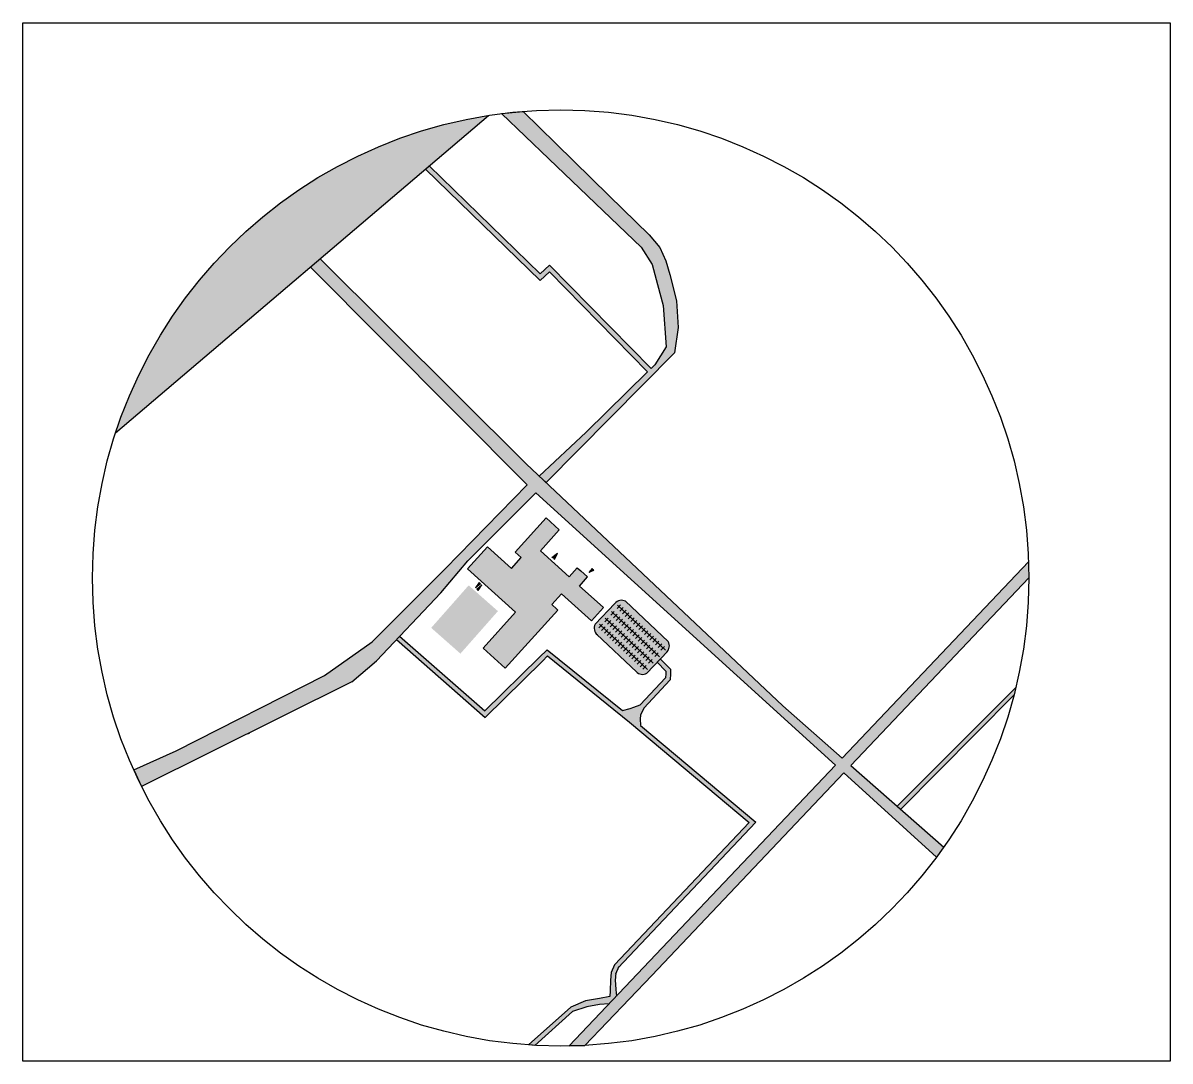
# Model space of a CAD drawing. Header units: millimetres. Extents: x -1544140 to 7445918, y -1294905 to 2019878.
# Drawn here: x 366348 to 581728, y -365070 to -170146 of the extents above; entities that cross this region are included whole.
import ezdxf

# ---------------------------------------------------------------- set-up
doc = ezdxf.new("R2010")
doc.units = ezdxf.units.MM
doc.header["$MEASUREMENT"] = 0
picture_1 = doc.add_image_def('image9.png', size_in_pixel=(916, 829))

msp = doc.modelspace()

# ---------------------------------------------------------------- hatches: boundary and pattern name
at = {"true_color": 0xadddf7, "transparency": 33554687}
h = msp.add_hatch(color=141, dxfattribs=at)
h.dxf.hatch_style = 1
h.paths.add_polyline_path([(487071.2, -214789.1), (485935.1, -212301.2), (483898.2, -209922.4), (476445.3, -202620.3), (466379.5, -192758.1), (460254.9, -186757.4), (456226.9, -187175.4), (465084.8, -195656.2), (479580.9, -209534.9), (482445.9, -212277.9), (484465.2, -215528.1), (485474.6, -219260.4), (486537.5, -223190.6), (487091.7, -230967), (485008.3, -234330.3), (484274, -235049.5), (465239.1, -215615.9), (463449, -217283.6), (442613.4, -197006.6), (441936.6, -197582.9), (463435.6, -218505.6), (465210.8, -216851.8), (483641.7, -235668.8), (472102.4, -246971.3), (463264.4, -255231.2), (464556.1, -256449.9), (488678.6, -232084.7), (489340.1, -227325.2), (489059.8, -222346.5), (487791.9, -217361.9)])
at = {"transparency": 33554687}
h = msp.add_hatch(color=1, dxfattribs=at)
h.dxf.hatch_style = 1
h.paths.add_polyline_path([(428081.6, -293887), (432707.5, -289899.3), (444798, -277121.8), (449887.5, -271133.6), (462655.2, -258369.5), (518908.1, -309535.3), (468927.3, -362239.4, 0.0083675), (471866.9, -362136.1), (484431.9, -348994), (520487.2, -310971.7), (537863.3, -326776.3, 0.006651), (539232.5, -324881.1), (521791.9, -309595.8), (555201.1, -274364, 0.00865905), (555148.4, -271320.5), (520185.8, -308188.1), (509007.6, -298391.3), (460809.7, -252915.1), (422147.3, -214435.2), (420312.8, -215997.5), (461003.2, -256866.9), (445601, -272668.6), (431911.9, -286322.3), (422969.3, -292664.5), (395118.6, -306829.8), (387155.9, -310418), (388626, -313522.7)])
h.paths.add_polyline_path([(453745, -187527, 0.28238988), (383743.3, -247139.7)])
at = {"true_color": 0xffffff, "transparency": 33554687}
h = msp.add_hatch(color=7, dxfattribs=at)
h.dxf.hatch_style = 1
h.paths.add_polyline_path([(458080.2, -272556.8), (453570.1, -268492.5), (449810.6, -272664.4), (458830.9, -280793), (452734.4, -287558.2), (456906.3, -291317.7), (466762.3, -280380.6), (466612, -280245.1), (465634.8, -279364.5), (467463.7, -277334.9), (473101.4, -282415.3), (475336.8, -279934.8), (472442.7, -277326.8), (470826.6, -275870.4), (472350.7, -274179.1), (470433.9, -272451.8), (468909.8, -274143.1), (463497.6, -269265.9), (467053.9, -265319.5), (464573.3, -263084.2), (458781.6, -269511.1), (459909.2, -270527.2)])
at = {"true_color": 0x76470a, "transparency": 33554687}
h = msp.add_hatch(color=36, dxfattribs=at)
h.dxf.hatch_style = 1
h.paths.add_polyline_path([(466733.8, -269722.8), (465642.5, -270495.4), (465887.8, -270701.4), (466133.1, -270907.5)])
at = {"true_color": 0x000000, "transparency": 33554687}
h = msp.add_hatch(color=18, dxfattribs=at)
h.dxf.hatch_style = 1
h.paths.add_polyline_path([(472610.5, -273310.8), (473491.3, -272948.3), (473353.9, -272766.2), (473216.4, -272584)])
at = {"transparency": 33554687}
h = msp.add_hatch(color=1, dxfattribs=at)
h.dxf.hatch_style = 1
h.paths.add_polyline_path([(452257.4, -275452), (452120.7, -275327.7), (451984, -275203.4), (451309.4, -276219.6)])
h = msp.add_hatch(color=1, dxfattribs=at)
h.dxf.hatch_style = 1
h.paths.add_polyline_path([(451840, -276696.9), (451703.3, -276572.5), (451566.6, -276448.2), (452514.6, -275680.7)])
at = {"true_color": 0xafd9aa, "transparency": 33554687}
h = msp.add_hatch(color=9, dxfattribs=at)
h.dxf.hatch_style = 1
h.paths.add_polyline_path([(455527.2, -280592.7), (450037.7, -275750.5), (443000.2, -283728.9), (448489.7, -288571.1)])
at = {"true_color": 0x777879, "transparency": 33554687}
h = msp.add_hatch(color=8, dxfattribs=at)
h.dxf.hatch_style = 1
h.paths.add_polyline_path([(479485, -278740.7, 0.35167682), (477482.3, -279147.5), (473799.7, -283046.6, 0.31977554), (474052.3, -284930.3), (481621.1, -292079, 0.31977554), (483516.3, -292223.8), (487339.6, -288175.8, 0.31675989), (487490.8, -286302.1)])
at = {"true_color": 0xadddf7, "transparency": 33554687}
h = msp.add_hatch(color=141, dxfattribs=at)
h.dxf.hatch_style = 1
h.paths.add_polyline_path([(482904.3, -298783.3), (487854.3, -293482.9), (487933.2, -292389.6), (487933.2, -291496.1), (486036.1, -289555.9), (485427.9, -290199.8), (487048.2, -291856.8), (487048.2, -292357.7), (486994.1, -293107.4), (482257.5, -298179.2), (481069.2, -298613.1), (480361.8, -298841.6), (478919.3, -299251.5), (464778, -287826.4), (463257.3, -289321.8), (453069.3, -299340.1), (437075.2, -285283.4), (436466.5, -285926.7), (453103.1, -300548.1), (463877.8, -289952.8), (464835.8, -289010.8), (480237.7, -301454.4), (502699, -320270.1), (477429.2, -346989.7), (476809, -348422.9), (476653.8, -349856), (476584.4, -351861), (476554, -352951.9), (474591.3, -353300), (471976.6, -353760.5), (469239.2, -354971.2), (461248.3, -362044.9), (462483.6, -362121.6), (469528.9, -355756.4), (472207.3, -354904.9), (474582.8, -354447.7), (476432.2, -354325.6), (477792.4, -352891.2), (477650.6, -351628.9), (477541.8, -349876.4), (477674.4, -348651.4), (478179.4, -347484.4), (503951.2, -320234), (482310.3, -302040.6), (482211.4, -300816.7), (482288.8, -300108.7)])
h = msp.add_hatch(color=141, dxfattribs=at)
h.dxf.hatch_style = 1
h.paths.add_polyline_path([(552400.9, -296372.5, 0.00418562), (552757.4, -294944.9), (530512.2, -317238.4), (531152.4, -317799.5)])

# ---------------------------------------------------------------- linework, layer by layer
for p, q in [((456226.9, -187175.4), (460254.9, -186757.4)), ((441936.6, -197582.9), (442613.4, -197006.6)), ((441936.6, -197582.9), (463435.6, -218505.6)), ((442613.4, -197006.6), (463449, -217283.6)), ((463435.6, -218505.6), (465210.8, -216851.8)), ((463449, -217283.6), (465239.1, -215615.9)), ((465239.1, -215615.9), (484274, -235049.5)), ((463264.4, -255231.2), (464556.1, -256449.9)), ((465642.5, -270495.4), (466733.8, -269722.8)), ((466133.1, -270907.5), (466733.8, -269722.8)), ((473216.4, -272584), (472610.5, -273310.8)), ((473491.3, -272948.3), (472610.5, -273310.8)), ((473353.9, -272766.2), (473216.4, -272584)), ((473353.9, -272766.2), (473491.3, -272948.3)), ((451984, -275203.4), (451309.4, -276219.6)), ((452257.4, -275452), (451309.4, -276219.6)), ((451566.6, -276448.2), (452514.6, -275680.7)), ((451840, -276696.9), (452514.6, -275680.7)), ((452120.7, -275327.7), (451984, -275203.4)), ((452120.7, -275327.7), (452017.9, -275234.2)), ((452120.7, -275327.7), (452257.4, -275452)), ((451703.3, -276572.5), (451566.6, -276448.2)), ((451703.3, -276572.5), (451600.5, -276479)), ((451703.3, -276572.5), (451840, -276696.9)), ((530512.2, -317238.4), (552757.4, -294944.9)), ((552400.9, -296372.5), (531152.4, -317799.5)), ((478919.3, -299251.5), (480361.8, -298841.6)), ((480361.8, -298841.6), (481069.2, -298613.1)), ((481069.2, -298613.1), (482257.5, -298179.2)), ((482904.3, -298783.3), (482288.8, -300108.7)), ((480231.7, -301449.3), (502699, -320270.1)), ((482288.8, -300108.7), (482211.4, -300816.7)), ((482211.4, -300816.7), (482310.3, -302040.6)), ((482310.3, -302040.6), (503951.2, -320234)), ((387155.9, -310418), (388626, -313522.7)), ((502699, -320270.1), (477429.2, -346989.7)), ((503951.2, -320234), (478072.2, -347597.8)), ((476809, -348422.9), (476653.8, -349856)), ((477429.2, -346989.7), (476809, -348422.9)), ((477688.9, -348518.2), (477533.6, -349951.3)), ((478241.4, -347341.1), (477621.2, -348774.3)), ((476653.8, -349856), (476584.4, -351861)), ((477537.1, -349801.2), (477652, -351650.9)), ((476584.4, -351861), (476554, -352951.9)), ((477648.2, -351607), (477792.4, -352891.2)), ((462483.6, -362121.6), (461248.3, -362044.9)), ((468927.3, -362239.4), (471866.9, -362136.1)), ((471866.9, -362136.1), (468927.3, -362239.4))]:
    msp.add_line(p, q)
at = {"color": 18, "true_color": 0x000000}
for p, q in [((460254.9, -186757.4), (466379.5, -192758.1)), ((466379.5, -192758.1), (476445.3, -202620.3)), ((476445.3, -202620.3), (483898.2, -209922.4)), ((483898.2, -209922.4), (485935.1, -212301.2)), ((485935.1, -212301.2), (487071.2, -214789.1)), ((487071.2, -214789.1), (487791.9, -217361.9)), ((465210.8, -216851.8), (483641.7, -235668.8)), ((487791.9, -217361.9), (489059.8, -222346.5)), ((489059.8, -222346.5), (489340.1, -227325.2)), ((489340.1, -227325.2), (488678.6, -232084.7)), ((488678.6, -232084.7), (464556.1, -256449.9))]:
    msp.add_line(p, q, dxfattribs=at)
at = {"color": 1}
for p, q in [((383743.3, -247139.7), (453745, -187527)), ((462655.2, -258369.5), (518908.1, -309535.3)), ((520185.8, -308188.1), (555148.4, -271320.5)), ((428081.6, -293887), (388626, -313522.7)), ((468927.3, -362239.4), (518908.1, -309535.3)), ((520487.2, -310971.7), (537863.3, -326776.3))]:
    msp.add_line(p, q, dxfattribs=at)
at = {"lineweight": 30, "transparency": 33554610}
for p, q in [((471072.9, -273027.6), (472350.7, -274179.1)), ((470826.6, -275870.4), (472350.7, -274179.1)), ((470826.6, -275870.4), (472442.7, -277326.8))]:
    msp.add_line(p, q, dxfattribs=at)
at = {"color": 18, "true_color": 0x000000}
for points in [[(456226.9, -187175.4), (465084.8, -195656.2), (479580.9, -209534.9), (482445.9, -212277.9), (484465.2, -215528.1), (485474.6, -219260.4), (486537.5, -223190.6), (487091.7, -230967), (485008.3, -234330.3), (484274, -235049.5)], [(483641.7, -235668.8), (472102.4, -246971.3), (463264.4, -255231.2)], [(477482.3, -279147.5), (473799.7, -283046.6)], [(479485, -278740.7), (487490.8, -286302.1)], [(481621.1, -292079), (474052.3, -284930.3)], [(487339.6, -288175.8), (483516.3, -292223.8)]]:
    msp.add_lwpolyline(points, dxfattribs=at)
at = {"color": 1}
for points in [[(422147.3, -214435.2), (460809.7, -252915.1), (509007.6, -298391.3), (520185.8, -308188.1)], [(387155.9, -310418), (395118.6, -306829.8), (422969.3, -292664.5), (431911.9, -286322.3), (445601, -272668.6), (461003.2, -256866.9), (420312.8, -215997.5)], [(428081.6, -293887), (432707.5, -289899.3), (444798, -277121.8), (449887.5, -271133.6), (462655.2, -258369.5)], [(521791.9, -309595.8), (555201.1, -274364)], [(408515.3, -303624.5), (408867.1, -303504.4)], [(521791.9, -309595.8), (539232.5, -324881.1)], [(471866.9, -362136.1), (484431.9, -348994), (520487.2, -310971.7)]]:
    msp.add_lwpolyline(points, dxfattribs=at)
at = {"lineweight": 30, "transparency": 33554610}
msp.add_lwpolyline([(472442.7, -277326.8), (475336.8, -279934.8), (473101.4, -282415.3), (467463.7, -277334.9), (465634.8, -279364.5), (466612, -280245.1), (466762.3, -280380.6), (456906.3, -291317.7), (452734.4, -287558.2), (458830.9, -280793), (449810.6, -272664.4), (453570.1, -268492.5), (458080.2, -272556.8), (459909.2, -270527.2), (458781.6, -269511.1), (464573.3, -263084.2), (467053.9, -265319.5), (463497.6, -269265.9), (468909.8, -274143.1), (470433.9, -272451.8), (471072.9, -273027.6)], dxfattribs=at)
at = {"color": 9, "true_color": 0xc7c8ca}
for points in [[(478546.5, -279426.9), (477893, -280118.8)], [(478008.8, -279437.6), (487002.5, -287932.1)], [(479061.6, -279913.5), (478408.1, -280605.4)], [(476227.6, -281882.1), (475574.1, -282574)], [(475689.9, -281892.7), (484683.7, -290387.2)], [(477382.4, -280659.5), (476728.9, -281351.3)], [(476844.7, -280670.1), (485838.4, -289164.6)], [(477897.5, -281146), (477244, -281837.9)], [(478412.6, -281632.5), (477759.2, -282324.4)], [(478927.8, -282119.1), (478274.3, -282811)], [(479576.7, -280400), (478923.3, -281091.9)], [(480091.9, -280886.6), (479438.4, -281578.4)], [(480607, -281373.1), (479953.5, -282065)], [(481122.1, -281859.7), (480468.7, -282551.5)], [(475135.4, -283038.5), (474481.9, -283730.4)], [(474597.7, -283049.1), (483591.5, -291543.6)], [(475650.5, -283525), (474997.1, -284216.9)], [(476165.7, -284011.6), (475512.2, -284703.4)], [(476742.7, -282368.6), (476089.3, -283060.5)], [(477257.9, -282855.2), (476604.4, -283547.1)], [(477773, -283341.7), (477119.5, -284033.6)], [(478288.1, -283828.3), (477634.7, -284520.1)], [(479442.9, -282605.6), (478789.4, -283297.5)], [(479958, -283092.2), (479304.6, -283784)], [(480473.2, -283578.7), (479819.7, -284270.6)], [(480988.3, -284065.2), (480334.9, -284757.1)], [(481637.3, -282346.2), (480983.8, -283038.1)], [(482152.4, -282832.7), (481498.9, -283524.6)], [(482667.5, -283319.3), (482014.1, -284011.1)], [(483182.7, -283805.8), (482529.2, -284497.7)], [(483697.8, -284292.4), (483044.4, -284984.2)], [(476680.8, -284498.1), (476027.3, -285190)], [(477195.9, -284984.7), (476542.5, -285676.5)], [(477711.1, -285471.2), (477057.6, -286163.1)], [(478226.2, -285957.7), (477572.8, -286649.6)], [(478741.4, -286444.3), (478087.9, -287136.1)], [(478803.3, -284314.8), (478149.8, -285006.7)], [(479318.4, -284801.3), (478664.9, -285493.2)], [(479833.6, -285287.9), (479180.1, -285979.8)], [(480348.7, -285774.4), (479695.2, -286466.3)], [(480863.8, -286261), (480210.4, -286952.8)], [(481503.5, -284551.8), (480850, -285243.7)], [(482018.6, -285038.3), (481365.1, -285730.2)], [(482533.7, -285524.9), (481880.3, -286216.7)], [(483048.9, -286011.4), (482395.4, -286703.3)], [(484213, -284778.9), (483559.5, -285470.8)], [(484728.1, -285265.4), (484074.6, -285957.3)], [(485243.2, -285752), (484589.8, -286443.9)], [(485758.4, -286238.5), (485104.9, -286930.4)], [(479256.5, -286930.8), (478603, -287622.7)], [(479771.6, -287417.4), (479118.2, -288109.2)], [(480286.8, -287903.9), (479633.3, -288595.8)], [(480801.9, -288390.4), (480148.4, -289082.3)], [(481379, -286747.5), (480725.5, -287439.4)], [(481894.1, -287234), (481240.6, -287925.9)], [(482409.2, -287720.6), (481755.8, -288412.5)], [(482924.4, -288207.1), (482270.9, -288899)], [(483564, -286498), (482910.5, -287189.8)], [(484079.1, -286984.5), (483425.7, -287676.4)], [(484594.3, -287471), (483940.8, -288162.9)], [(485109.4, -287957.6), (484456, -288649.4)], [(485624.6, -288444.1), (484971.1, -289136)], [(486273.5, -286725.1), (485620, -287416.9)], [(486788.6, -287211.6), (486135.2, -287903.5)], [(481317, -288877), (480663.6, -289568.9)], [(481832.2, -289363.5), (481178.7, -290055.4)], [(482347.3, -289850.1), (481693.8, -290541.9)], [(482862.4, -290336.6), (482209, -291028.5)], [(483439.5, -288693.7), (482786, -289385.5)], [(483954.6, -289180.2), (483301.2, -289872.1)], [(484469.8, -289666.8), (483816.3, -290358.6)], [(483377.6, -290823.1), (482724.1, -291515)]]:
    msp.add_lwpolyline(points, dxfattribs=at)
for points in [[(436466.5, -285926.7), (453103.1, -300548.1), (463877.8, -289952.8), (464835.8, -289010.8), (480243.9, -301459.3)], [(437075.2, -285283.4), (453069.3, -299340.1), (463257.3, -289321.8), (464778, -287826.4), (478919.3, -299251.5)], [(485427.9, -290199.8), (487048.2, -291856.8), (487048.2, -292357.7), (486994.1, -293107.4), (486994.1, -293107.4), (482257.5, -298179.2)], [(486060.7, -289581), (487933.2, -291496.1), (487933.2, -292389.6), (487854.3, -293482.9), (482904.3, -298783.3)], [(476554, -352951.9), (474591.3, -353300), (471976.6, -353760.5), (469239.2, -354971.2)], [(461248.3, -362044.9), (469239.2, -354971.2)], [(476432.2, -354325.6), (474582.8, -354447.7), (472207.3, -354904.9), (469528.9, -355756.4)], [(462483.6, -362121.6), (469528.9, -355756.4)]]:
    msp.add_lwpolyline(points)
at = {"color": 1}
msp.add_circle((467310.8, -274364), 87890.3, dxfattribs=at)
at = {"color": 18, "true_color": 0x000000}
for centre, radius, start, end in [((478737.1, -280191.7), 1632.4, 62.731807, 140.234172), ((475248.1, -283811.2), 1637.9, 152.171159, 230.167255), ((486084.8, -287131.6), 1632.4, 313.03626, 30.538625), ((482670.3, -290821.3), 1637.9, 223.103178, 301.099274)]:
    msp.add_arc(centre, radius, start, end, dxfattribs=at)

# ---------------------------------------------------------------- pictures from other files: only their frames are drawn
image = msp.add_image(picture_1, insert=(366347.6, -365070), size_in_units=(215380.3, 194923.9))
image.dxf.flags = 7

doc.saveas('drawing.dxf')
